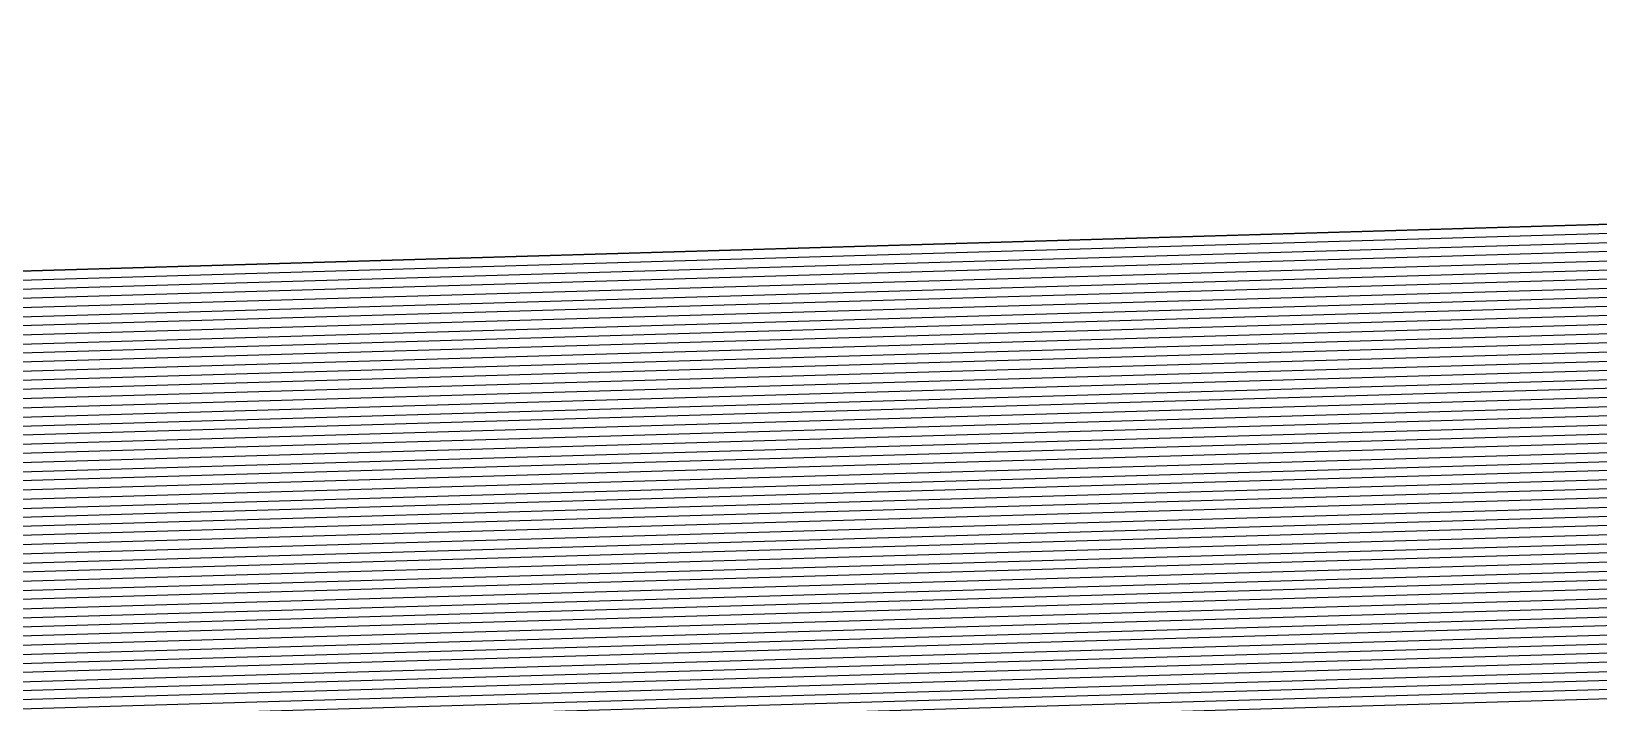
# Model space of a CAD drawing. Extents: x 7084 to 11035, y 13750 to 16729.
# Drawn here: x 7707 to 7817.8, y 16157.6 to 16205.1 of the extents above; entities that cross this region are included whole.
import ezdxf

# ---------------------------------------------------------------- set-up
doc = ezdxf.new("R2010")
doc.units = 0
doc.layers.add('Default', color=7, linetype='Continuous')

msp = doc.modelspace()

# ---------------------------------------------------------------- linework, layer by layer
at = {"layer": 'Default'}
for points in [[(7337.64, 15006.93), (7283.26, 15919.55), (7615.55, 16185.48), (7537.01, 15677.8), (7524.93, 15641.53), (7283.26, 15919.55), (7337.64, 15006.93), (7458.47, 15284.95), (7524.93, 15641.53), (7283.26, 15919.55), (7537.01, 15677.8), (7615.55, 16185.48), (7820.97, 16191.52), (7615.55, 16185.48), (8177.42, 16523.93), (8062.63, 16324.49), (7820.97, 16191.52), (8177.42, 16523.93), (8304.3, 16729.42), (10497.4, 16469.54)], [(7459.33, 15285.34), (7525.66, 15641.24), (7537.72, 15677.43), (7537.9, 15678.15), (7616.29, 16184.85), (7821.31, 16190.89), (7821.76, 16191.31), (8062.96, 16324.02), (8063.15, 16324.18), (8177.72, 16523.24), (8449.07, 16692.15)], [(7460.18, 15285.72), (7526.38, 15640.94), (7538.42, 15677.06), (7538.79, 15678.5), (7617.02, 16184.23), (7821.65, 16190.25), (7822.55, 16191.1), (8063.29, 16323.55), (8063.67, 16323.88), (8178.02, 16522.56), (8448.85, 16691.13)], [(8448.62, 16690.12), (8178.32, 16521.87), (8064.19, 16323.57), (8063.61, 16323.08), (7823.34, 16190.89), (7821.99, 16189.62), (7617.76, 16183.61), (7539.67, 15678.86), (7539.12, 15676.69), (7527.11, 15640.64), (7461.04, 15286.11)], [(7086.93, 14511.07), (7087.04, 14513.38), (7338.84, 15005.16), (7339.49, 15006.62), (7459.39, 15282.5), (7460.51, 15283.81), (7461.78, 15285.15), (7461.89, 15286.5), (7527.84, 15640.34), (7539.83, 15676.33), (7540.56, 15679.21), (7618.49, 16182.99), (7822.33, 16188.98), (7824.13, 16190.67), (8063.94, 16322.62), (8064.71, 16323.27), (8178.62, 16521.18), (8448.4, 16689.11)], [(8447.95, 16687.08), (8179.21, 16519.81), (8065.75, 16322.66), (8064.59, 16321.68), (7825.72, 16190.25), (7823.01, 16187.71), (7619.96, 16181.74), (7542.33, 15679.92), (7541.24, 15675.59), (7529.29, 15639.75), (7463.6, 15287.27)], [(7339.74, 15003.84), (7340.88, 15006.39), (7460.09, 15280.67), (7462.04, 15282.95), (7464.25, 15285.31), (7464.46, 15287.66), (7530.02, 15639.45), (7541.94, 15675.22), (7543.22, 15680.27), (7620.7, 16181.12), (7823.35, 16187.08), (7826.51, 16190.04), (8064.92, 16321.21), (8066.26, 16322.36), (8179.51, 16519.12), (8447.72, 16686.07)], [(7465.31, 15288.05), (7530.75, 15639.15), (7542.64, 15674.86), (7544.1, 15680.62), (7621.44, 16180.49), (7823.69, 16186.44), (7827.3, 16189.83), (8065.25, 16320.74), (8066.78, 16322.05), (8179.81, 16518.43), (8447.5, 16685.05)], [(8447.05, 16683.03), (8180.4, 16517.05), (8067.82, 16321.44), (8065.9, 16319.81), (7828.88, 16189.4), (7824.37, 16185.17), (7622.91, 16179.25), (7545.88, 15681.33), (7544.05, 15674.12), (7532.2, 15638.55), (7467.02, 15288.83)], [(8447.27, 16684.04), (8180.11, 16517.74), (8067.3, 16321.75), (8065.57, 16320.28), (7828.09, 16189.61), (7824.03, 16185.81), (7622.17, 16179.87)], [(8446.82, 16682.01), (8180.7, 16516.37), (8068.34, 16321.14), (8066.23, 16319.34), (7829.68, 16189.19), (7824.71, 16184.54), (7623.64, 16178.62), (7546.76, 15681.68), (7544.75, 15673.75), (7532.93, 15638.26), (7467.88, 15289.21), (7467.56, 15285.51), (7464.07, 15281.81), (7461.01, 15278.22), (7342.73, 15006.08), (7340.94, 15002.07), (7092.56, 14516.96), (7092.24, 14510.61), (7447.07, 14185.24), (7449.39, 14181.54), (7733.26, 14104.63), (7744.35, 14112.87)], [(8446.37, 16679.99), (8181.3, 16514.99), (8069.38, 16320.53), (8066.88, 16318.41), (7831.26, 16188.77), (7825.39, 16183.27), (7625.11, 16177.38), (7548.53, 15682.39), (7546.16, 15673.02), (7534.38, 15637.66), (7469.58, 15289.99), (7469.21, 15285.62), (7465.09, 15281.24), (7461.47, 15277), (7343.66, 15005.93), (7341.54, 15001.18), (7094.13, 14517.98), (7093.76, 14510.48), (7447.19, 14186.38), (7449.94, 14182.01), (7732.69, 14105.41)], [(8446.15, 16678.97), (8181.6, 16514.3), (8069.9, 16320.23), (8067.21, 16317.94), (7832.05, 16188.55), (7825.73, 16182.63), (7625.85, 16176.75), (7549.42, 15682.74), (7546.87, 15672.65), (7535.11, 15637.36), (7470.44, 15290.38)], [(7732.12, 14106.18), (7450.49, 14182.49), (7447.32, 14187.53), (7095.28, 14510.35), (7095.71, 14519), (7342.14, 15000.3), (7344.59, 15005.78), (7461.93, 15275.77), (7466.11, 15280.67), (7470.86, 15285.72), (7471.29, 15290.77), (7535.84, 15637.06), (7547.57, 15672.28), (7550.31, 15683.09), (7626.58, 16176.13), (7826.07, 16182), (7832.84, 16188.34), (8067.53, 16317.47), (8070.42, 16319.92), (8181.89, 16513.61), (8445.93, 16677.96)], [(7472.15, 15291.15), (7536.56, 15636.77), (7548.27, 15671.91), (7551.19, 15683.45), (7627.32, 16175.51), (7826.41, 16181.36), (7833.63, 16188.13), (8067.86, 16317), (8070.93, 16319.62), (8182.19, 16512.93), (8445.7, 16676.95)], [(7473, 15291.54), (7537.29, 15636.47), (7548.98, 15671.55), (7552.08, 15683.8), (7628.05, 16174.88), (7826.75, 16180.73), (7834.42, 16187.92), (8068.19, 16316.54), (8071.45, 16319.31), (8182.49, 16512.24), (8445.48, 16675.93)], [(8445.25, 16674.92), (8182.79, 16511.55), (8071.97, 16319.01), (8068.52, 16316.07), (7835.22, 16187.71), (7827.09, 16180.1), (7628.79, 16174.26), (7552.97, 15684.15)], [(8445.03, 16673.91), (8183.09, 16510.86), (8072.49, 16318.7), (8068.84, 16315.6), (7836.01, 16187.49), (7827.43, 16179.46), (7629.52, 16173.64), (7553.85, 15684.51), (7550.39, 15670.81), (7538.74, 15635.87), (7474.71, 15292.32)], [(8444.8, 16672.89), (8183.39, 16510.18), (8073.01, 16318.4), (8069.17, 16315.13), (7836.8, 16187.28), (7827.77, 16178.83), (7630.26, 16173.01), (7554.74, 15684.86), (7551.09, 15670.44), (7539.47, 15635.58), (7475.57, 15292.7)], [(8444.58, 16671.88), (8183.68, 16509.49), (8073.53, 16318.1), (8069.5, 16314.66), (7837.59, 16187.07), (7828.11, 16178.19), (7630.99, 16172.39), (7555.62, 15685.21), (7551.79, 15670.08), (7540.2, 15635.28), (7476.42, 15293.09)], [(7477.28, 15293.48), (7540.92, 15634.98), (7552.5, 15669.71), (7556.51, 15685.56), (7631.73, 16171.77), (7828.45, 16177.56), (7838.38, 16186.86), (8069.82, 16314.2), (8074.05, 16317.79), (8183.98, 16508.8), (8444.35, 16670.87)], [(8443.9, 16668.84), (8184.58, 16507.42), (8075.09, 16317.18), (8070.48, 16313.26), (7839.96, 16186.43), (7829.13, 16176.29), (7633.2, 16170.52), (7558.28, 15686.27), (7553.9, 15668.97), (7542.38, 15634.38), (7478.99, 15294.26)], [(7479.84, 15294.64), (7543.11, 15634.09), (7554.61, 15668.61), (7559.17, 15686.62), (7633.93, 16169.9), (7829.47, 16175.65), (7840.76, 16186.22), (8070.8, 16312.79), (8075.6, 16316.88), (8184.88, 16506.74), (8443.68, 16667.83)], [(7345.43, 14995.44), (7349.68, 15004.93), (7464.47, 15269.05), (7471.71, 15277.54), (7479.95, 15286.29), (7480.7, 15295.03), (7543.83, 15633.79), (7555.31, 15668.24), (7560.06, 15686.98), (7634.67, 16169.27), (7829.81, 16175.02), (7841.55, 16186.01), (8071.13, 16312.33), (8076.12, 16316.57), (8185.17, 16506.05), (8443.45, 16666.81)], [(8443.23, 16665.8), (8185.47, 16505.36), (8076.64, 16316.27), (8071.46, 16311.86), (7842.34, 16185.8), (7830.15, 16174.38), (7635.4, 16168.65), (7560.94, 15687.33), (7556.02, 15667.87), (7544.56, 15633.49), (7481.55, 15295.42), (7480.78, 15286.34), (7472.22, 15277.26)], [(8443, 16664.79), (8185.77, 16504.67), (8077.16, 16315.97), (8071.78, 16311.39), (7843.13, 16185.59), (7830.49, 16173.75), (7636.14, 16168.03), (7561.83, 15687.68), (7556.72, 15667.5), (7545.29, 15633.19), (7482.41, 15295.81), (7481.6, 15286.39)], [(8442.78, 16663.77), (8186.07, 16503.98), (8077.68, 16315.66), (8072.11, 16310.92), (7843.92, 16185.37), (7830.83, 16173.11), (7636.88, 16167.41), (7562.71, 15688.04), (7557.42, 15667.13), (7546.01, 15632.89), (7483.26, 15296.19)], [(8442.55, 16662.76), (8186.37, 16503.3), (8078.2, 16315.36), (8072.44, 16310.46), (7844.71, 16185.16), (7831.17, 16172.48), (7637.61, 16166.78), (7563.6, 15688.39), (7558.13, 15666.77), (7546.74, 15632.6), (7484.12, 15296.58), (7483.25, 15286.49), (7473.75, 15276.4), (7465.39, 15266.6), (7351.53, 15004.62), (7346.63, 14993.67), (7107.53, 14526.66), (7106.66, 14509.37), (7448.25, 14196.13), (7454.58, 14186.04), (7727.85, 14112.01)], [(7484.97, 15296.97), (7547.47, 15632.3), (7558.83, 15666.4), (7564.49, 15688.74), (7638.35, 16166.16), (7831.51, 16171.84), (7845.51, 16184.95), (8072.76, 16309.99), (8078.72, 16315.05), (8186.66, 16502.61), (8442.33, 16661.75)], [(7109.1, 14527.69), (7347.23, 14992.78), (7352.46, 15004.47), (7465.85, 15265.38), (7474.77, 15275.83), (7484.91, 15286.59), (7485.83, 15297.36), (7548.2, 15632), (7559.54, 15666.03), (7565.37, 15689.1), (7639.08, 16165.54), (7831.86, 16171.21), (7846.3, 16184.74), (8073.09, 16309.52), (8079.24, 16314.75), (8186.96, 16501.92), (8442.1, 16660.73)], [(8441.88, 16659.72), (8187.26, 16501.23), (8079.75, 16314.44), (8073.42, 16309.05), (7847.09, 16184.53), (7832.2, 16170.57), (7639.82, 16164.91), (7566.26, 15689.45)], [(7448.49, 14198.43), (7109.7, 14509.1), (7110.68, 14528.71), (7347.83, 14991.9), (7353.38, 15004.31), (7466.32, 15264.15), (7475.78, 15275.26), (7486.56, 15286.7), (7487.54, 15298.13), (7549.65, 15631.4), (7560.94, 15665.3), (7567.15, 15689.8), (7640.55, 16164.29), (7832.54, 16169.94), (7847.88, 16184.31), (8073.74, 16308.59), (8080.27, 16314.14), (8187.56, 16500.55), (8441.65, 16658.71)], [(7488.39, 15298.52), (7550.38, 15631.11), (7561.65, 15664.93), (7568.03, 15690.16), (7641.29, 16163.67), (7832.88, 16169.3), (7848.67, 16184.1), (8074.07, 16308.12), (8080.79, 16313.84), (8187.86, 16499.86), (8441.43, 16657.69)], [(8441.21, 16656.68), (8188.15, 16499.17), (8081.31, 16313.53), (8074.4, 16307.65), (7849.46, 16183.89), (7833.22, 16168.67), (7642.02, 16163.04), (7568.92, 15690.51), (7562.35, 15664.56), (7551.1, 15630.81), (7489.25, 15298.91)], [(7490.1, 15299.3), (7551.83, 15630.51), (7563.05, 15664.19), (7569.8, 15690.86), (7642.76, 16162.42), (7833.56, 16168.03), (7850.25, 16183.68), (8074.72, 16307.18), (8081.83, 16313.23), (8188.45, 16498.48), (8440.98, 16655.67)], [(7490.96, 15299.69), (7552.56, 15630.21), (7563.76, 15663.83), (7570.69, 15691.21), (7643.49, 16161.8), (7833.9, 16167.4), (7851.05, 16183.47), (8075.05, 16306.71), (8082.35, 16312.92), (8188.75, 16497.79), (8440.76, 16654.65)], [(8440.53, 16653.64), (8189.05, 16497.11), (8082.87, 16312.62), (8075.38, 16306.25), (7851.84, 16183.25), (7834.24, 16166.76), (7644.23, 16161.17), (7571.58, 15691.57), (7564.46, 15663.46), (7553.28, 15629.91), (7491.81, 15300.07), (7490.69, 15286.96), (7478.33, 15273.84)], [(8440.31, 16652.63), (8189.35, 16496.42), (8083.39, 16312.31), (8075.7, 16305.78), (7852.63, 16183.04), (7834.58, 16166.13), (7644.96, 16160.55), (7572.46, 15691.92), (7565.17, 15663.09), (7554.01, 15629.62), (7492.67, 15300.46)], [(7492.34, 15287.06), (7493.52, 15300.85), (7554.74, 15629.32), (7565.87, 15662.72), (7573.35, 15692.27), (7645.7, 16159.93), (7834.92, 16165.49), (7853.42, 16182.83), (8076.03, 16305.31), (8083.91, 16312.01), (8189.64, 16495.73), (8440.08, 16651.61)], [(8163.44, 14024.02), (8116.66, 14042.59), (7766.78, 14148.15), (7724.44, 14116.67), (7457.86, 14188.89), (7448.99, 14203.02), (7115.77, 14508.58), (7116.98, 14532.8), (7350.23, 14988.36), (7357.09, 15003.7), (7468.16, 15259.26), (7479.86, 15272.98), (7493.17, 15287.11), (7494.38, 15301.24), (7555.47, 15629.02), (7566.57, 15662.36), (7574.24, 15692.63), (7646.43, 16159.3), (7835.26, 16164.86), (7854.21, 16182.62), (8076.36, 16304.84), (8084.42, 16311.71), (8189.94, 16495.04), (8439.86, 16650.6)], [(7357.55, 15003.62), (7468.39, 15258.65), (7480.37, 15272.7), (7493.99, 15287.16), (7495.23, 15301.62), (7556.19, 15628.72), (7567.28, 15661.99), (7575.12, 15692.98), (7647.17, 16158.68), (7835.6, 16164.22), (7855, 16182.41), (8076.68, 16304.38), (8084.94, 16311.4), (8190.24, 16494.35), (8439.63, 16649.59)], [(7557.65, 15628.13), (7568.68, 15661.25), (7576.89, 15693.69), (7648.64, 16157.43), (7836.28, 16162.95), (7856.59, 16181.98), (8077.34, 16303.44), (8085.98, 16310.79), (8190.84, 16492.98), (8439.18, 16647.56)], [(8439.41, 16648.57), (8190.54, 16493.67), (8085.46, 16311.1), (8077.01, 16303.91), (7855.8, 16182.2), (7835.94, 16163.59), (7647.9, 16158.06)], [(8438.96, 16646.55), (8191.14, 16492.29), (8086.5, 16310.49), (8077.67, 16302.97), (7857.38, 16181.77), (7836.62, 16162.32), (7649.37, 16156.81), (7577.78, 15694.04), (7569.39, 15660.88), (7558.37, 15627.83), (7497.8, 15302.79)], [(8438.73, 16645.54), (8191.43, 16491.6), (8087.02, 16310.18), (8077.99, 16302.51), (7858.17, 16181.56), (7836.96, 16161.69), (7650.11, 16156.19), (7578.67, 15694.39), (7570.09, 15660.52), (7559.1, 15627.53), (7498.65, 15303.18), (7497.3, 15287.37), (7482.4, 15271.56), (7469.31, 15256.2), (7359.4, 15003.31), (7351.73, 14986.15), (7120.92, 14535.35), (7119.56, 14508.25), (7449.3, 14205.88)], [(8438.51, 16644.52), (8191.73, 16490.92), (8087.54, 16309.88), (8078.32, 16302.04), (7858.96, 16181.35), (7837.3, 16161.05), (7650.84, 16155.56), (7579.55, 15694.75), (7570.8, 15660.15), (7559.83, 15627.23), (7499.51, 15303.56)], [(7352.33, 14985.27), (7360.33, 15003.16), (7469.78, 15254.98), (7483.42, 15270.99), (7498.95, 15287.47), (7500.36, 15303.95), (7560.56, 15626.94), (7571.5, 15659.78), (7580.44, 15695.1), (7651.58, 16154.94), (7837.64, 16160.42), (7859.75, 16181.14), (8078.65, 16301.57), (8088.06, 16309.58), (8192.03, 16490.23), (8438.28, 16643.51)], [(8438.06, 16642.5), (8192.33, 16489.54), (8088.57, 16309.27), (8078.97, 16301.1), (7860.54, 16180.92), (7837.98, 16159.78), (7652.32, 16154.32), (7581.33, 15695.45), (7572.2, 15659.41), (7561.28, 15626.64), (7501.21, 15304.34)], [(8437.83, 16641.48), (8192.63, 16488.85), (8089.09, 16308.97), (8079.3, 16300.63), (7861.34, 16180.71), (7838.32, 16159.15), (7653.05, 16153.7), (7582.21, 15695.81), (7572.91, 15659.05), (7562.01, 15626.34), (7502.07, 15304.73), (7500.6, 15287.57), (7484.44, 15270.42)], [(8437.61, 16640.47), (8192.92, 16488.16), (8089.61, 16308.66), (8079.63, 16300.17), (7862.13, 16180.5), (7838.66, 16158.51), (7653.79, 16153.07), (7583.1, 15696.16), (7573.61, 15658.68), (7562.74, 15626.04), (7502.92, 15305.11)], [(8184.28, 16508.11), (8074.57, 16317.49), (8070.15, 16313.73), (7839.17, 16186.65), (7828.79, 16176.92), (7632.46, 16171.14), (7557.4, 15685.92), (7553.2, 15669.34), (7541.65, 15634.68), (7478.13, 15293.87)], [(8930.74, 13861.24), (8122.97, 13986.94), (8122.54, 13990.11), (8116.97, 13992.32), (7740, 14106.05), (7734.96, 14102.3), (7447.75, 14180.11), (7446.7, 14181.8), (7087.69, 14511.01), (7087.83, 14513.89), (7339.14, 15004.72), (7339.95, 15006.55), (7459.63, 15281.89), (7461.02, 15283.52), (7462.6, 15285.21), (7462.75, 15286.89), (7528.56, 15640.04), (7540.53, 15675.96), (7541.44, 15679.56), (7619.23, 16182.36), (7822.67, 16188.35), (7824.93, 16190.46)], [(7825.05, 16183.9), (7624.38, 16178), (7547.65, 15682.03), (7545.46, 15673.38), (7533.65, 15637.96), (7468.73, 15289.6), (7468.38, 15285.57), (7464.58, 15281.53), (7461.24, 15277.61), (7343.2, 15006.01), (7341.24, 15001.63), (7093.35, 14517.47), (7093, 14510.55), (7447.13, 14185.81), (7449.67, 14181.77), (7732.97, 14105.02), (7745.07, 14114.01), (8116.91, 14001.83), (8130.28, 13996.52), (8131.31, 13988.91), (8928.11, 13864.92)]]:
    msp.add_lwpolyline(points, dxfattribs=at)

doc.saveas('drawing.dxf')
